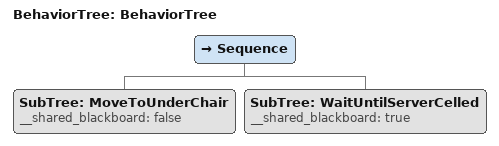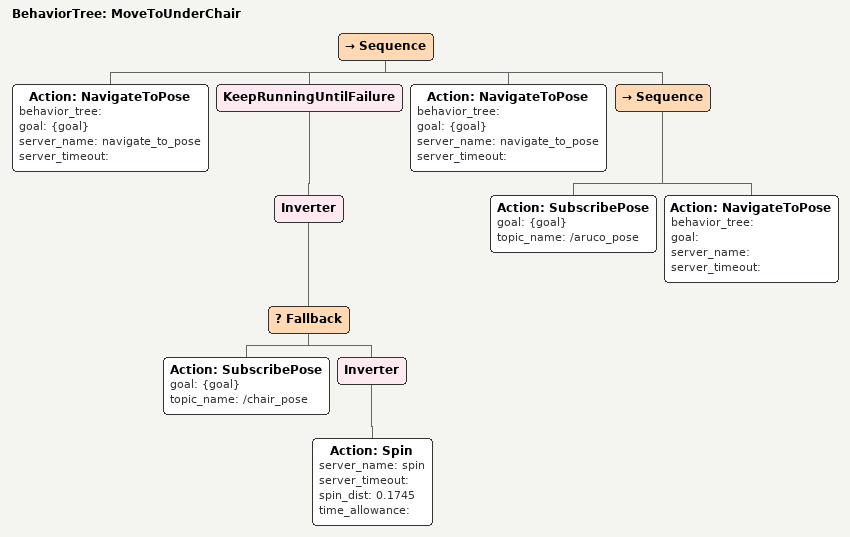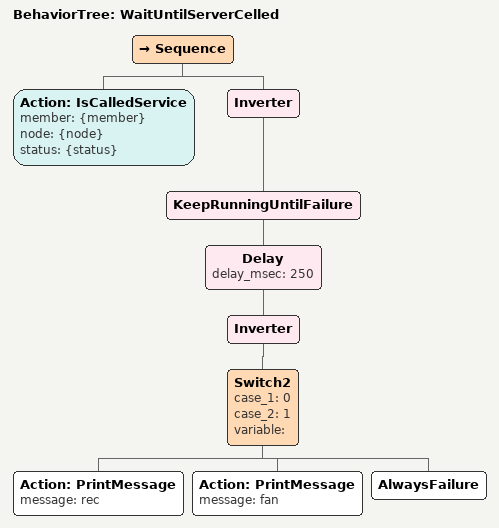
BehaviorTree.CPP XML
<?xml version="1.0"?>
<root main_tree_to_execute="BehaviorTree">
    <BehaviorTree ID="BehaviorTree">
        <Sequence>
            <SubTree ID="MoveToUnderChair" __shared_blackboard="false"/>
            <SubTree ID="WaitUntilServerCelled" __shared_blackboard="true"/>
        </Sequence>
    </BehaviorTree>
    <BehaviorTree ID="MoveToUnderChair">
        <Sequence>
            <Action ID="NavigateToPose" behavior_tree="" goal="{goal}" server_name="navigate_to_pose" server_timeout=""/>
            <KeepRunningUntilFailure>
                <Inverter>
                    <Fallback>
                        <Action ID="SubscribePose" goal="{goal}" topic_name="/chair_pose"/>
                        <Inverter>
                            <Action ID="Spin" server_name="spin" server_timeout="" spin_dist="0.1745 " time_allowance=""/>
                        </Inverter>
                    </Fallback>
                </Inverter>
            </KeepRunningUntilFailure>
            <Action ID="NavigateToPose" behavior_tree="" goal="{goal}" server_name="navigate_to_pose" server_timeout=""/>
            <Sequence>
                <Action ID="SubscribePose" goal="{goal}" topic_name="/aruco_pose"/>
                <Action ID="NavigateToPose" behavior_tree="" goal="" server_name="" server_timeout=""/>
            </Sequence>
        </Sequence>
    </BehaviorTree>
    <BehaviorTree ID="WaitUntilServerCelled">
        <Sequence>
            <Action ID="IsCalledService" member="{member}" node="{node}" status="{status}"/>
            <Inverter>
                <KeepRunningUntilFailure>
                    <Delay delay_msec="250">
                        <Inverter>
                            <Switch2 case_1="0" case_2="1" variable="">
                                <Action ID="PrintMessage" message="rec"/>
                                <Action ID="PrintMessage" message="fan"/>
                                <AlwaysFailure/>
                            </Switch2>
                        </Inverter>
                    </Delay>
                </KeepRunningUntilFailure>
            </Inverter>
        </Sequence>
    </BehaviorTree>
</root>
